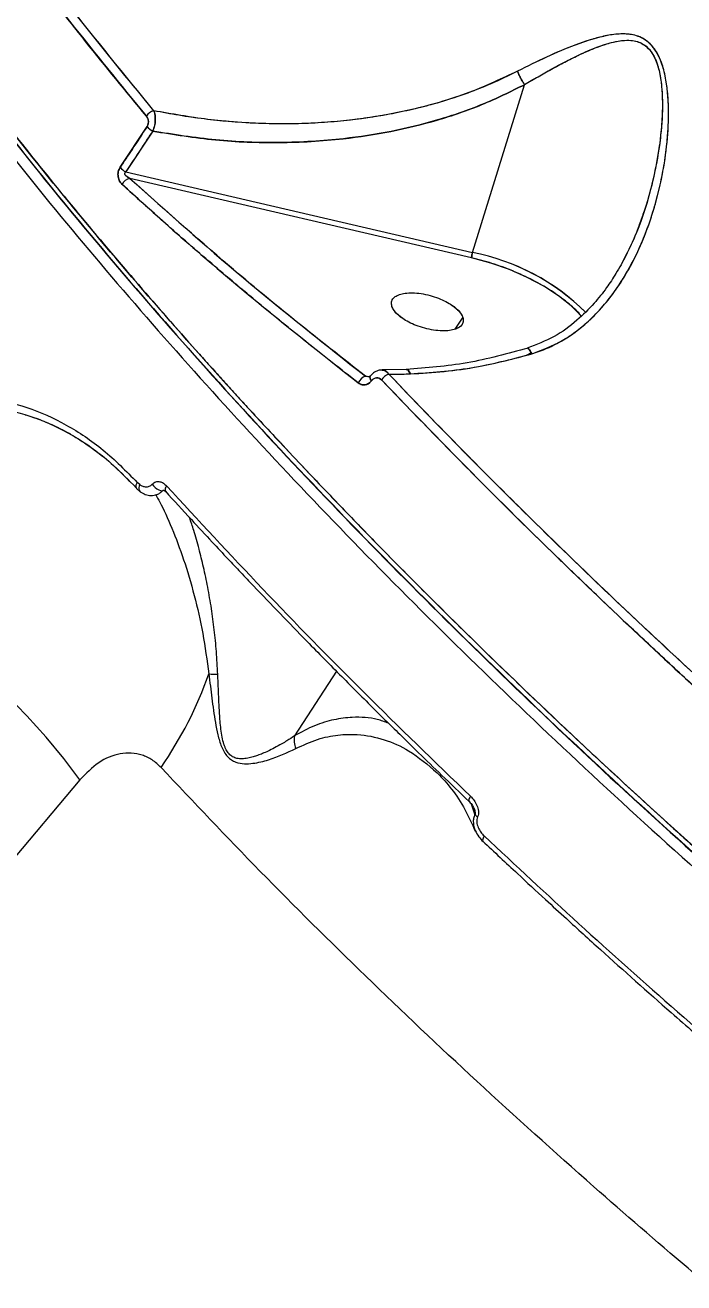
# Model space of a CAD drawing. Header units: millimetres. Extents: x -6332 to 8932, y -6739 to 7096.
# Drawn here: x -2256 to -2173.6, y -1905.1 to -1747.9 of the extents above; entities that cross this region are included whole.
import ezdxf

# ---------------------------------------------------------------- set-up
doc = ezdxf.new("R2010")
doc.units = ezdxf.units.MM
for name, color, linetype in [('DIKOM_ОБЪЕКТ', 7, 'Continuous'), ('DIKOM_РАЗМЕР_ЗОНА', 7, 'Continuous'), ('DIKOM_РАЗМЕР_ОБЪЕКТА', 7, 'Continuous')]:
    doc.layers.add(name, color=color, linetype=linetype)
doc.styles.add('style1', font='arial.ttf', dxfattribs={"width": 0.8})
doc.dimstyles.new('1-50', dxfattribs={"dimtxt": 300, "dimasz": 200, "dimexe": 100, "dimexo": 0, "dimgap": 100, "dimtad": 1, "dimtxsty": 'style1', "dimcen": 200, "dimclrd": 7, "dimclre": 7, "dimclrt": 7, "dimadec": 1, "dimazin": 2, "dimtfac": 1, "dimtmove": 0, "dimatfit": 2, "dimfxl": 0, "dimlwd": 25, "dimlwe": 18, "dimarcsym": 0})

# ---------------------------------------------------------------- blocks, each defined once
blk = doc.blocks.new('*D9')
at = {"layer": 'Defpoints', "color": 0, "transparency": 16777216}
for p in [(777.17, 5593.97), (-4228.73, -3389.78), (7301.72, -3389.78)]:
    blk.add_point(p, dxfattribs=at)
at = {"layer": 'DIKOM_РАЗМЕР_ОБЪЕКТА', "color": 7, "lineweight": 18, "transparency": 16777216}
for p, q in [((777.17, 5593.97), (7401.72, 5593.97)), ((-4228.73, -3389.78), (7401.72, -3389.78))]:
    blk.add_line(p, q, dxfattribs=at)
at = {"layer": 'DIKOM_РАЗМЕР_ОБЪЕКТА', "color": 7, "lineweight": 25, "transparency": 16777216}
blk.add_line((7301.72, 5393.97), (7301.72, -3189.78), dxfattribs=at)
at = {"layer": 'DIKOM_РАЗМЕР_ОБЪЕКТА', "color": 7, "transparency": 16777216}
for points in [[(7268.39, 5393.97), (7335.06, 5393.97), (7301.72, 5593.97)], [(7268.39, -3189.78), (7335.06, -3189.78), (7301.72, -3389.78)]]:
    blk.add_solid(points, dxfattribs=at)
at = {"layer": 'DIKOM_РАЗМЕР_ОБЪЕКТА', "color": 7, "transparency": 16777216, "insert": (7048.55, 1153.71), "char_height": 300, "attachment_point": 5, "rotation": 90, "style": 'style1'}
blk.add_mtext('9000', dxfattribs=at)
blk = doc.blocks.new('*D10')
at = {"layer": 'Defpoints', "color": 0, "transparency": 16777216}
for p in [(4034.78, 3636.59), (-4490.85, -1960.46), (4034.78, -5533.39)]:
    blk.add_point(p, dxfattribs=at)
at = {"layer": 'DIKOM_РАЗМЕР_ОБЪЕКТА', "color": 7, "lineweight": 18, "transparency": 16777216}
for p, q in [((4034.78, 3636.59), (4034.78, -5633.39)), ((-4490.85, -1960.46), (-4490.85, -5633.39))]:
    blk.add_line(p, q, dxfattribs=at)
at = {"layer": 'DIKOM_РАЗМЕР_ОБЪЕКТА', "color": 7, "lineweight": 25, "transparency": 16777216}
blk.add_line((-4290.85, -5533.39), (3834.78, -5533.39), dxfattribs=at)
at = {"layer": 'DIKOM_РАЗМЕР_ОБЪЕКТА', "color": 7, "transparency": 16777216}
for points in [[(-4290.85, -5500.05), (-4290.85, -5566.72), (-4490.85, -5533.39)], [(3834.78, -5500.05), (3834.78, -5566.72), (4034.78, -5533.39)]]:
    blk.add_solid(points, dxfattribs=at)
at = {"layer": 'DIKOM_РАЗМЕР_ОБЪЕКТА', "color": 7, "transparency": 16777216, "insert": (308.03, -5280.21), "char_height": 300, "attachment_point": 5, "style": 'style1'}
blk.add_mtext('8500', dxfattribs=at)
blk = doc.blocks.new('*D11')
at = {"layer": 'Defpoints', "color": 0, "transparency": 16777216}
for p in [(1114.35, 7096.35), (-4349.59, -4627.34), (8831.76, -4627.34)]:
    blk.add_point(p, dxfattribs=at)
at = {"layer": 'DIKOM_РАЗМЕР_ЗОНА', "color": 7, "lineweight": 18, "transparency": 16777216}
for p, q in [((1114.35, 7096.35), (8931.76, 7096.35)), ((-4349.59, -4627.34), (8931.76, -4627.34))]:
    blk.add_line(p, q, dxfattribs=at)
at = {"layer": 'DIKOM_РАЗМЕР_ЗОНА', "color": 7, "lineweight": 25, "transparency": 16777216}
blk.add_line((8831.76, 6896.35), (8831.76, -4427.34), dxfattribs=at)
at = {"layer": 'DIKOM_РАЗМЕР_ЗОНА', "color": 7, "transparency": 16777216}
for points in [[(8798.42, 6896.35), (8865.09, 6896.35), (8831.76, 7096.35)], [(8798.42, -4427.34), (8865.09, -4427.34), (8831.76, -4627.34)]]:
    blk.add_solid(points, dxfattribs=at)
at = {"layer": 'DIKOM_РАЗМЕР_ЗОНА', "color": 7, "transparency": 16777216, "insert": (8578.59, 1308.2), "char_height": 300, "attachment_point": 5, "rotation": 90, "style": 'style1'}
blk.add_mtext('11750', dxfattribs=at)
blk = doc.blocks.new('*D12')
at = {"layer": 'Defpoints', "color": 0, "transparency": 16777216}
for p in [(6134.38, 3354.85), (-6332, -2644.93), (6134.38, -6639)]:
    blk.add_point(p, dxfattribs=at)
at = {"layer": 'DIKOM_РАЗМЕР_ЗОНА', "color": 7, "lineweight": 18, "transparency": 16777216}
for p, q in [((6134.38, 3354.85), (6134.38, -6739)), ((-6332, -2644.93), (-6332, -6739))]:
    blk.add_line(p, q, dxfattribs=at)
at = {"layer": 'DIKOM_РАЗМЕР_ЗОНА', "color": 7, "lineweight": 25, "transparency": 16777216}
blk.add_line((-6132, -6639), (5934.38, -6639), dxfattribs=at)
at = {"layer": 'DIKOM_РАЗМЕР_ЗОНА', "color": 7, "transparency": 16777216}
for points in [[(-6132, -6605.67), (-6132, -6672.33), (-6332, -6639)], [(5934.38, -6605.67), (5934.38, -6672.33), (6134.38, -6639)]]:
    blk.add_solid(points, dxfattribs=at)
at = {"layer": 'DIKOM_РАЗМЕР_ЗОНА', "color": 7, "transparency": 16777216, "insert": (-98.81, -6385.83), "char_height": 300, "attachment_point": 5, "style": 'style1'}
blk.add_mtext('12500', dxfattribs=at)

msp = doc.modelspace()

# ---------------------------------------------------------------- linework, layer by layer
at = {"layer": 'DIKOM_ОБЪЕКТ', "color": 7, "linetype": 'Continuous', "lineweight": 15}
for p, q in [((-2200.021, -1776.307), (-2193.521, -1755.329)), ((-2244.096, -1765.657), (-2240.733, -1760.567)), ((-2240.006, -1761.133), (-2243.375, -1766.237)), ((-2243.375, -1766.237), (-2200.021, -1776.307)), ((-2200.144, -1776.97), (-2242.891, -1767.042)), ((-2178.357, -1770.529), (-2178.579, -1771.151)), ((-2178.357, -1770.53), (-2178.353, -1770.518)), ((-2181.092, -1779.357), (-2181.076, -1779.306)), ((-2201.244, -1784.396), (-2202.221, -1785.899)), ((-2193.241, -1789.146), (-2193.242, -1789.15)), ((-2192.679, -1788.869), (-2193.241, -1789.146)), ((-2192.678, -1788.871), (-2193.241, -1789.146)), ((-2215.957, -1791.291), (-2215.967, -1791.307)), ((-2215.636, -1791.569), (-2215.627, -1791.555)), ((-2213.409, -1791.782), (-2212.847, -1791.818)), ((-2212.98, -1791.863), (-2213.409, -1791.782)), ((-2212.821, -1791.768), (-2212.983, -1791.877)), ((-2211.344, -1791.037), (-2211.482, -1791.024)), ((-2208.315, -1790.939), (-2211.316, -1790.981)), ((-2210.505, -1791.504), (-2207.794, -1791.477)), ((-2209.957, -1792.069), (-2209.955, -1792.069)), ((-2207.426, -1794.681), (-2207.423, -1794.676)), ((-2208.078, -1795.683), (-2208.064, -1795.662)), ((-2242.046, -1805.798), (-2241.574, -1806.217)), ((-2241.645, -1805.32), (-2241.957, -1805.041)), ((-2217.052, -1828.65), (-2222.295, -1836.724)), ((-2204.46, -1841.359), (-2204.353, -1841.442)), ((-2199.725, -1846.542), (-2200.171, -1845.277))]:
    msp.add_line(p, q, dxfattribs=at)
at = {"layer": 'DIKOM_ОБЪЕКТ', "color": 7, "linetype": 'Continuous', "lineweight": 15, "flags": 128}
for points in [[(-2186.366, -1784.292), (-2186.38, -1784.276), (-2187.674, -1782.973), (-2189.266, -1781.71), (-2191.117, -1780.515), (-2193.181, -1779.419), (-2195.411, -1778.448), (-2197.751, -1777.625), (-2200.144, -1776.97)], [(-2212.794, -1791.738), (-2212.832, -1791.785), (-2212.859, -1791.89), (-2212.837, -1792.024), (-2212.768, -1792.175), (-2212.654, -1792.337)], [(-2212.654, -1792.337), (-2212.768, -1792.175), (-2212.837, -1792.024), (-2212.859, -1791.89), (-2212.832, -1791.785), (-2212.794, -1791.738)], [(-2207.794, -1791.477), (-2207.932, -1791.214), (-2208.084, -1791.034), (-2208.242, -1790.947), (-2208.315, -1790.939)], [(-2208.314, -1790.939), (-2208.242, -1790.947), (-2208.084, -1791.034), (-2207.932, -1791.214), (-2207.794, -1791.477)], [(-2241.645, -1805.32), (-2241.713, -1805.504), (-2241.751, -1805.684), (-2241.755, -1805.851), (-2241.727, -1806), (-2241.668, -1806.122), (-2241.579, -1806.213), (-2241.574, -1806.217)], [(-2240.071, -1805.266), (-2239.913, -1805.479), (-2239.716, -1805.68), (-2239.495, -1805.855), (-2239.268, -1805.988), (-2239.053, -1806.069), (-2238.868, -1806.092), (-2238.738, -1806.06)], [(-2238.738, -1806.06), (-2238.728, -1806.055), (-2238.694, -1806.029)], [(-2238.298, -1805.473), (-2238.386, -1805.628), (-2238.445, -1805.778), (-2238.474, -1805.922), (-2238.47, -1806.049), (-2238.435, -1806.158), (-2238.37, -1806.242), (-2238.348, -1806.26)], [(-2249.125, -1842.236), (-2251.128, -1839.572), (-2253.348, -1836.89), (-2255.764, -1834.216), (-2258.354, -1831.572), (-2261.095, -1828.984), (-2263.96, -1826.475), (-2266.926, -1824.068), (-2269.963, -1821.784), (-2273.045, -1819.646), (-2276.144, -1817.671), (-2279.23, -1815.878), (-2282.277, -1814.284), (-2285.256, -1812.903), (-2288.14, -1811.748), (-2290.903, -1810.828)], [(-2249.125, -1842.236), (-2258.105, -1852.898), (-2267.329, -1863.31), (-2276.792, -1873.467), (-2286.488, -1883.365), (-2296.412, -1892.997), (-2306.558, -1902.357), (-2316.922, -1911.442), (-2327.496, -1920.244), (-2338.276, -1928.761), (-2349.256, -1936.988), (-2360.429, -1944.92), (-2371.79, -1952.551), (-2383.331, -1959.879), (-2395.048, -1966.899)], [(-2200.285, -1844.279), (-2200.374, -1844.432), (-2200.438, -1844.578), (-2200.474, -1844.711), (-2200.482, -1844.827), (-2200.46, -1844.921), (-2200.418, -1844.983)], [(-2198.564, -1849.254), (-2198.649, -1849.399), (-2198.712, -1849.537), (-2198.751, -1849.665), (-2198.764, -1849.777), (-2198.751, -1849.871), (-2198.713, -1849.941), (-2198.654, -1849.986)]]:
    msp.add_lwpolyline(points, dxfattribs=at)
at = {"layer": 'DIKOM_ОБЪЕКТ', "color": 7, "linetype": 'Continuous', "lineweight": 15}
for centre, radius, start, end in [((-2239.513, -1760.067), 1.527, 103.84456, 148.32138), ((-2239.056, -1759.163), 2.187, 219.9169, 244.25386), ((-2242.373, -1764.254), 2.222, 219.16352, 243.18932), ((-2242.626, -1768.379), 1.363, 101.20024, 154.37447), ((-2197.588, -1777.104), 2.56, 161.85789, 176.9924), ((-2205.284, -1803.384), 27.584, 45.24455, 78.999), ((-2205.298, -1803.419), 27.621, 45.35483, 78.98532), ((-2212.96, -1793.184), 1.472, 107.75718, 157.00444), ((-2209.898, -1793.165), 1.768, 110.0971, 148.26311), ((-2241.472, -1805.481), 0.655, 137.79705, 208.85192), ((-2279.644, -1812.525), 49.463, 325.30016, 340.5495), ((-2232.225, -1822.226), 6.814, 263.42752, 272.8696), ((-2198.812, -1845.944), 1.091, 213.26989, 237.75304)]:
    msp.add_arc(centre, radius, start, end, dxfattribs=at)
for points, knots in [([(-2318.615, -1622.416), (-2318.738, -1623.534), (-2319.19, -1627.63), (-2319.022, -1635.217), (-2317.987, -1645.214), (-2315.907, -1655.641), (-2312.881, -1666.425), (-2308.931, -1677.529), (-2304.046, -1689.013), (-2298.243, -1700.842), (-2291.536, -1712.99), (-2283.939, -1725.43), (-2275.47, -1738.133), (-2266.152, -1751.066), (-2256.011, -1764.189), (-2245.085, -1777.457), (-2233.394, -1790.842), (-2220.972, -1804.312), (-2207.847, -1817.832), (-2194.137, -1831.287), (-2179.903, -1844.629), (-2165.197, -1857.823), (-2149.973, -1870.917), (-2136.423, -1882.104), (-2124.778, -1891.41), (-2115.218, -1898.875), (-2107.951, -1904.419), (-2103.109, -1908.058), (-2100.762, -1909.814), (-2098.405, -1911.566), (-2095.752, -1913.528), (-2092.533, -1915.892), (-2088.557, -1918.788), (-2083.818, -1922.204), (-2078.298, -1926.142), (-2074.334, -1928.919), (-2072.228, -1930.395)], [0, 0, 0, 0, 0.0154027, 0.0564322, 0.0974598, 0.1384846, 0.1784618, 0.2185036, 0.2584598, 0.2984103, 0.3383586, 0.3783061, 0.418253, 0.4582755, 0.4982544, 0.5381972, 0.5781393, 0.6180813, 0.6580219, 0.6979787, 0.7372123, 0.7763592, 0.8154993, 0.854641, 0.8776044, 0.900569, 0.9234157, 0.9291316, 0.9346183, 0.9398744, 0.9456054, 0.9531039, 0.9622233, 0.9730928, 0.9857, 1, 1, 1, 1]), ([(-2249.129, -1623.665), (-2248.399, -1625.724), (-2246.936, -1629.852), (-2244.328, -1636.247), (-2241.423, -1642.772), (-2238.205, -1649.415), (-2234.678, -1656.185), (-2230.81, -1663.134), (-2226.957, -1669.647), (-2223.201, -1675.692), (-2219.613, -1681.243), (-2215.775, -1686.959), (-2211.758, -1692.725), (-2208.222, -1697.632), (-2205.265, -1701.633), (-2202.876, -1704.81), (-2200.396, -1708.054), (-2197.822, -1711.363), (-2195.152, -1714.739), (-2192.384, -1718.181), (-2188.997, -1722.322), (-2184.887, -1727.246), (-2179.933, -1733.033), (-2174.587, -1739.117), (-2169.002, -1745.31), (-2163.798, -1750.938), (-2159.038, -1755.979), (-2154.802, -1760.388), (-2150.048, -1765.255), (-2146.471, -1768.845), (-2143.995, -1771.306), (-2143.168, -1772.125), (-2142.326, -1772.955), (-2141.47, -1773.798), (-2140.598, -1774.653), (-2139.567, -1775.661), (-2138.214, -1776.978), (-2136.372, -1778.763), (-2134.016, -1781.029), (-2131.134, -1783.774), (-2127.852, -1786.87), (-2124.525, -1789.972), (-2120.683, -1793.516), (-2116.587, -1797.248), (-2111.794, -1801.551), (-2105.528, -1807.097), (-2097.675, -1813.898), (-2088.632, -1821.536), (-2082.7, -1826.394), (-2079.847, -1828.731)], [0, 0, 0, 0, 0.0356098, 0.0713869, 0.1073329, 0.1429084, 0.1783695, 0.214347, 0.2508401, 0.2779117, 0.3055304, 0.3336943, 0.3624069, 0.3899729, 0.4049443, 0.4201745, 0.4356653, 0.4514152, 0.4674263, 0.4836972, 0.5002267, 0.5259916, 0.5530549, 0.5814147, 0.6110741, 0.6394, 0.6596949, 0.681118, 0.7006081, 0.7272279, 0.7309592, 0.7347456, 0.7385893, 0.7424898, 0.7464457, 0.7504587, 0.7564858, 0.7647488, 0.7752475, 0.78798, 0.8029518, 0.8183422, 0.8312145, 0.852419, 0.8705203, 0.8915195, 0.9303474, 0.9665072, 1, 1, 1, 1]), ([(-2245.663, -1632.855), (-2245.539, -1633.188), (-2244.076, -1637.122), (-2240.371, -1645.071), (-2234.494, -1656.7), (-2227.585, -1668.744), (-2219.813, -1681.079), (-2211.189, -1693.651), (-2201.763, -1706.409), (-2191.535, -1719.349), (-2180.508, -1732.468), (-2168.503, -1745.955), (-2155.548, -1759.73), (-2141.683, -1773.703), (-2127.186, -1787.602), (-2112.046, -1801.416), (-2096.31, -1815.164), (-2085.345, -1824.2), (-2079.847, -1828.731)], [0, 0, 0, 0, 0.0060126, 0.0711072, 0.1362168, 0.2015428, 0.2668647, 0.3317771, 0.3964769, 0.4611569, 0.5260093, 0.5912281, 0.6597813, 0.7278953, 0.7957606, 0.863588, 0.9315952, 1, 1, 1, 1]), ([(-2071.926, -1929.853), (-2077.518, -1925.908), (-2088.679, -1918.032), (-2104.993, -1905.947), (-2120.911, -1893.728), (-2136.396, -1881.369), (-2151.453, -1868.876), (-2165.801, -1856.488), (-2179.461, -1844.218), (-2192.407, -1832.117), (-2204.838, -1820.008), (-2216.699, -1807.95), (-2228.205, -1795.714), (-2239.327, -1783.304), (-2250.014, -1770.724), (-2260.045, -1758.219), (-2269.377, -1745.836), (-2277.952, -1733.645), (-2285.587, -1721.936), (-2292.323, -1710.711), (-2298.22, -1699.95), (-2303.397, -1689.437), (-2307.915, -1679.144), (-2310.301, -1672.529), (-2311.497, -1669.212)], [0, 0, 0, 0, 0.0470007, 0.0938227, 0.1404081, 0.1868693, 0.2333169, 0.2798604, 0.3239335, 0.3682528, 0.412417, 0.4563621, 0.5001819, 0.5466222, 0.593137, 0.6398369, 0.6868182, 0.7336786, 0.7802875, 0.8241055, 0.8678938, 0.9117425, 0.9557461, 1, 1, 1, 1]), ([(-2311.497, -1669.212), (-2310.284, -1672.573), (-2307.838, -1679.35), (-2303.136, -1690.016), (-2298.25, -1699.855), (-2293.397, -1708.743), (-2289.976, -1714.607), (-2287.542, -1718.622), (-2286.253, -1720.713), (-2284.936, -1722.817), (-2283.591, -1724.935), (-2282.218, -1727.067), (-2279.589, -1731.085), (-2275.489, -1737.156), (-2269.593, -1745.466), (-2263.051, -1754.255), (-2256.127, -1763.131), (-2248.863, -1772.051), (-2241.622, -1780.598), (-2236.368, -1786.576), (-2233.443, -1789.843), (-2232.708, -1790.662), (-2231.968, -1791.482), (-2231.224, -1792.306), (-2230.474, -1793.131), (-2229.72, -1793.96), (-2228.961, -1794.791), (-2227.817, -1796.04), (-2226.08, -1797.924), (-2223.531, -1800.665), (-2220.319, -1804.078), (-2216.415, -1808.168), (-2211.784, -1812.938), (-2206.401, -1818.383), (-2200.227, -1824.499), (-2193.929, -1830.6), (-2187.627, -1836.578), (-2181.45, -1842.33), (-2176.445, -1846.9), (-2172.802, -1850.182), (-2170.689, -1852.075), (-2168.529, -1853.997), (-2166.323, -1855.948), (-2164.07, -1857.929), (-2161.769, -1859.939), (-2159.42, -1861.978), (-2153.579, -1867.013), (-2144.282, -1874.865), (-2131.49, -1885.31), (-2118.941, -1895.235), (-2106.688, -1904.64), (-2094.774, -1913.519), (-2083.252, -1921.892), (-2075.639, -1927.243), (-2071.926, -1929.853)], [0, 0, 0, 0, 0.0448231, 0.0904079, 0.1367555, 0.167763, 0.1991031, 0.2073668, 0.215653, 0.2239607, 0.2322925, 0.2406472, 0.2490238, 0.2793925, 0.3112485, 0.3445912, 0.3794219, 0.4113032, 0.4443367, 0.4743597, 0.4773565, 0.4803622, 0.4833755, 0.486399, 0.4894301, 0.49247, 0.4955176, 0.4985755, 0.5062011, 0.5162331, 0.5286694, 0.5436395, 0.5610518, 0.5809089, 0.6032088, 0.6279515, 0.6476488, 0.6686623, 0.6909881, 0.6978162, 0.7047598, 0.7118174, 0.7189881, 0.7262735, 0.7336725, 0.7411869, 0.7488142, 0.7894235, 0.8284576, 0.8659168, 0.9018008, 0.9361085, 0.9688423, 1, 1, 1, 1]), ([(-2279.067, -1706.636), (-2277.072, -1709.815), (-2273.085, -1716.163), (-2266.478, -1725.864), (-2258.996, -1736.258), (-2250.539, -1747.379), (-2244.058, -1755.3), (-2240.813, -1759.265)], [0, 0, 0, 0, 0.1870228, 0.3735577, 0.5598987, 0.779653, 1, 1, 1, 1]), ([(-2240.813, -1759.265), (-2243.376, -1756.143), (-2248.403, -1750.021), (-2255.321, -1741.11), (-2261.87, -1732.316), (-2268.026, -1723.617), (-2273.843, -1714.979), (-2277.342, -1709.392), (-2279.067, -1706.636)], [0, 0, 0, 0, 0.1733429, 0.3400066, 0.4999954, 0.6710995, 0.8377617, 1, 1, 1, 1]), ([(-2239.878, -1758.584), (-2242.637, -1755.222), (-2248.146, -1748.506), (-2255.825, -1738.553), (-2263.477, -1728.131), (-2271.015, -1717.248), (-2275.727, -1709.774), (-2278.085, -1706.032)], [0, 0, 0, 0, 0.1870206, 0.3735556, 0.5598951, 0.7796512, 1, 1, 1, 1]), ([(-2239.878, -1758.584), (-2243.537, -1754.105), (-2250.855, -1745.146), (-2260.78, -1731.915), (-2269.997, -1718.827), (-2275.384, -1710.305), (-2278.085, -1706.032)], [0, 0, 0, 0, 0.2493226, 0.4986056, 0.7485868, 1, 1, 1, 1]), ([(-2192.618, -1788.982), (-2191.334, -1788.496), (-2188.774, -1787.525), (-2185.53, -1785.046), (-2182.793, -1782.073), (-2180.551, -1778.675), (-2178.757, -1775.011), (-2177.366, -1771.154), (-2176.343, -1767.16), (-2175.682, -1763.055), (-2175.423, -1758.883), (-2175.637, -1755.387), (-2176.274, -1752.709), (-2177.121, -1750.872), (-2178.462, -1749.543), (-2180.131, -1748.975), (-2181.883, -1748.955), (-2184.235, -1749.347), (-2187.188, -1750.318), (-2190.766, -1751.83), (-2193.181, -1753.036), (-2194.389, -1753.639)], [0, 0, 0, 0, 0.0618962, 0.1234034, 0.1852484, 0.2470082, 0.3091165, 0.370793, 0.4326044, 0.4951115, 0.5578552, 0.6209431, 0.6531006, 0.6854614, 0.7177549, 0.7499413, 0.7818864, 0.813408, 0.8761052, 0.9380004, 1, 1, 1, 1]), ([(-2192.618, -1788.982), (-2191.964, -1788.761), (-2190.642, -1788.314), (-2188.813, -1787.361), (-2187.092, -1786.225), (-2185.377, -1784.804), (-2183.661, -1783.035), (-2181.988, -1780.878), (-2180.272, -1778.132), (-2178.664, -1774.789), (-2177.437, -1771.324), (-2176.608, -1768.203), (-2176.062, -1765.486), (-2175.714, -1762.943), (-2175.535, -1760.653), (-2175.487, -1758.537), (-2175.577, -1756.493), (-2175.802, -1754.779), (-2176.09, -1753.501), (-2176.391, -1752.533), (-2176.774, -1751.641), (-2177.426, -1750.554), (-2178.297, -1749.728), (-2179.332, -1749.249), (-2180.213, -1749.027), (-2181.228, -1748.955), (-2182.389, -1749.037), (-2183.767, -1749.284), (-2185.379, -1749.725), (-2187.739, -1750.549), (-2190.752, -1751.823), (-2193.174, -1753.032), (-2194.389, -1753.638)], [0, 0, 0, 0, 0.0311032, 0.0629424, 0.0936005, 0.1252885, 0.164927, 0.2064779, 0.2502146, 0.3127752, 0.3749428, 0.41647, 0.4585107, 0.4997912, 0.5319717, 0.5619754, 0.5953273, 0.6246572, 0.6409872, 0.6560448, 0.6723808, 0.6876104, 0.7188971, 0.7341705, 0.7504196, 0.7692653, 0.7901207, 0.8132479, 0.8430415, 0.8757807, 0.9377028, 1, 1, 1, 1]), ([(-2193.522, -1755.321), (-2192.384, -1754.653), (-2190.114, -1753.321), (-2186.762, -1751.586), (-2184.003, -1750.408), (-2181.812, -1749.83), (-2180.203, -1749.7), (-2178.921, -1750.05), (-2178.065, -1750.717), (-2177.352, -1751.619), (-2176.757, -1753.087), (-2176.28, -1755.677), (-2176.226, -1759.085), (-2176.672, -1763.629), (-2177.703, -1768.55), (-2179.162, -1773.299), (-2180.556, -1776.07), (-2181.139, -1777.23)], [0, 0, 0, 0, 0.0867458, 0.1729464, 0.2592754, 0.3019155, 0.3441804, 0.3854878, 0.4059067, 0.4266108, 0.4685549, 0.5114363, 0.597737, 0.6849556, 0.8013938, 0.9168984, 1, 1, 1, 1]), ([(-2193.522, -1755.321), (-2192.956, -1754.986), (-2191.828, -1754.317), (-2190.149, -1753.372), (-2188.483, -1752.48), (-2186.964, -1751.722), (-2185.631, -1751.115), (-2184.527, -1750.663), (-2183.456, -1750.281), (-2182.384, -1749.975), (-2181.279, -1749.779), (-2180.015, -1749.746), (-2178.873, -1750.064), (-2177.989, -1750.792), (-2177.459, -1751.509), (-2177.047, -1752.367), (-2176.754, -1753.281), (-2176.54, -1754.268), (-2176.324, -1755.797), (-2176.238, -1757.93), (-2176.369, -1760.619), (-2176.735, -1763.753), (-2177.431, -1767.285), (-2178.27, -1770.477), (-2178.971, -1772.284), (-2179.19, -1772.847)], [0, 0, 0, 0, 0.0479455, 0.0956589, 0.1432669, 0.1909124, 0.226755, 0.2587425, 0.2868975, 0.3199043, 0.3520785, 0.3830881, 0.4312291, 0.4550109, 0.4794052, 0.5023276, 0.5276939, 0.5505518, 0.5759481, 0.639055, 0.7023296, 0.7668008, 0.8622206, 0.9570166, 1, 1, 1, 1]), ([(-2264.612, -1752.98), (-2261.191, -1757.43), (-2254.368, -1766.308), (-2243.11, -1779.801), (-2231.183, -1793.342), (-2218.527, -1806.932), (-2205.171, -1820.563), (-2191.102, -1834.238), (-2176.355, -1847.923), (-2160.989, -1861.554), (-2145.101, -1875.051), (-2128.741, -1888.368), (-2111.957, -1901.491), (-2094.703, -1914.39), (-2082.047, -1923.603), (-2075.055, -1928.421), (-2074.063, -1929.106)], [0, 0, 0, 0, 0.0766048, 0.1528223, 0.2287115, 0.3043075, 0.3799573, 0.4557784, 0.532017, 0.6083009, 0.6843758, 0.7600964, 0.8357831, 0.9114185, 0.9874196, 1, 1, 1, 1]), ([(-2265.851, -1753.592), (-2262.478, -1757.982), (-2255.727, -1766.768), (-2244.566, -1780.165), (-2232.67, -1793.691), (-2219.992, -1807.325), (-2206.582, -1821.025), (-2192.469, -1834.759), (-2177.689, -1848.486), (-2162.279, -1862.169), (-2146.279, -1875.769), (-2131.597, -1887.73), (-2118.417, -1898.097), (-2106.863, -1906.939), (-2095, -1915.767), (-2082.84, -1924.567), (-2070.39, -1933.323), (-2057.666, -1942.02), (-2042.919, -1951.811), (-2026.055, -1962.611), (-2007.009, -1974.298), (-1987.564, -1985.704), (-1967.775, -1996.782), (-1952.171, -2005.093), (-1940.875, -2010.903), (-1933.95, -2014.399), (-1927.008, -2017.839), (-1920.051, -2021.218), (-1913.082, -2024.539), (-1906.102, -2027.794), (-1895.006, -2032.864), (-1879.804, -2039.523), (-1861.198, -2047.156), (-1843.26, -2054.012), (-1826.027, -2060.129), (-1808.979, -2065.686), (-1792.171, -2070.655), (-1775.658, -2075.005), (-1759.498, -2078.706), (-1743.749, -2081.729), (-1728.471, -2084.047), (-1713.723, -2085.637), (-1699.566, -2086.469), (-1686.061, -2086.526), (-1673.263, -2085.79), (-1661.256, -2084.223), (-1650.009, -2081.886), (-1643.314, -2079.628), (-1639.953, -2078.495)], [0, 0, 0, 0, 0.0248236, 0.0496899, 0.074599, 0.0995503, 0.1245434, 0.1495796, 0.1746578, 0.1997787, 0.2249422, 0.2501481, 0.2668663, 0.2837593, 0.300827, 0.3180696, 0.3354858, 0.3530772, 0.3708432, 0.3960069, 0.4215131, 0.447361, 0.4735513, 0.5000833, 0.5092167, 0.5183856, 0.5275896, 0.5368288, 0.5461039, 0.5554139, 0.5647593, 0.5906384, 0.6167853, 0.640787, 0.66501, 0.6894536, 0.7141179, 0.7390032, 0.7641092, 0.7894361, 0.8149838, 0.8407522, 0.8667415, 0.8929515, 0.9193824, 0.9460341, 0.9729066, 1, 1, 1, 1]), ([(-2194.389, -1753.638), (-2195.521, -1754.194), (-2197.793, -1755.311), (-2201.401, -1756.687), (-2204.773, -1757.738), (-2207.915, -1758.526), (-2210.719, -1759.099), (-2213.612, -1759.56), (-2216.595, -1759.911), (-2219.763, -1760.146), (-2223.009, -1760.245), (-2226.591, -1760.203), (-2230.108, -1759.998), (-2233.604, -1759.63), (-2236.749, -1759.185), (-2238.838, -1758.784), (-2239.878, -1758.584)], [0, 0, 0, 0, 0.0827974, 0.1662688, 0.2510262, 0.3113894, 0.3751261, 0.435014, 0.4993093, 0.5675088, 0.6382013, 0.7069054, 0.796493, 0.8633403, 0.9319619, 1, 1, 1, 1]), ([(-2194.389, -1753.639), (-2196.317, -1754.55), (-2200.166, -1756.368), (-2206.395, -1758.247), (-2212.815, -1759.532), (-2219.487, -1760.211), (-2226.285, -1760.278), (-2233.153, -1759.788), (-2237.636, -1758.986), (-2239.878, -1758.584)], [0, 0, 0, 0, 0.1397207, 0.2789994, 0.4195381, 0.5603479, 0.7076717, 0.8537824, 1, 1, 1, 1]), ([(-2194.389, -1753.639), (-2194.337, -1753.775), (-2194.231, -1754.05), (-2194.016, -1754.496), (-2193.775, -1754.935), (-2193.605, -1755.194), (-2193.522, -1755.321)], [0, 0, 0, 0, 0.245823, 0.499772, 0.7537704, 1, 1, 1, 1]), ([(-2193.522, -1755.321), (-2193.605, -1755.194), (-2193.774, -1754.935), (-2194.015, -1754.496), (-2194.231, -1754.05), (-2194.337, -1753.775), (-2194.389, -1753.639)], [0, 0, 0, 0, 0.2461584, 0.5001532, 0.7541371, 1, 1, 1, 1]), ([(-2240.006, -1761.133), (-2237.4, -1761.55), (-2232.186, -1762.385), (-2224.19, -1762.685), (-2216.843, -1762.269), (-2210.227, -1761.253), (-2204.42, -1759.83), (-2198.783, -1757.925), (-2195.279, -1756.196), (-2193.521, -1755.329)], [0, 0, 0, 0, 0.1656448, 0.3315198, 0.4990009, 0.6247135, 0.7500102, 0.8746186, 1, 1, 1, 1]), ([(-2193.521, -1755.329), (-2195.276, -1756.195), (-2198.773, -1757.92), (-2204.399, -1759.824), (-2210.194, -1761.246), (-2216.779, -1762.26), (-2224.118, -1762.685), (-2232.131, -1762.393), (-2237.383, -1761.553), (-2240.006, -1761.133)], [0, 0, 0, 0, 0.1251618, 0.2495315, 0.3745791, 0.5000512, 0.6660965, 0.8332495, 1, 1, 1, 1]), ([(-2193.521, -1755.329), (-2193.521, -1755.328), (-2193.521, -1755.326), (-2193.521, -1755.323), (-2193.522, -1755.322), (-2193.522, -1755.321)], [0, 0, 0, 0, 0.5075275, 0.7496681, 1, 1, 1, 1]), ([(-2193.521, -1755.329), (-2193.521, -1755.328), (-2193.521, -1755.326), (-2193.521, -1755.323), (-2193.522, -1755.322), (-2193.522, -1755.321)], [0, 0, 0, 0, 0.5009299, 0.8323617, 1, 1, 1, 1]), ([(-2240.813, -1759.265), (-2240.747, -1759.36), (-2240.617, -1759.551), (-2240.546, -1759.926), (-2240.588, -1760.292), (-2240.685, -1760.475), (-2240.733, -1760.567)], [0, 0, 0, 0, 0.2808529, 0.5603286, 0.7797543, 1, 1, 1, 1]), ([(-2240.733, -1760.567), (-2240.704, -1760.516), (-2240.646, -1760.415), (-2240.589, -1760.239), (-2240.561, -1760.055), (-2240.565, -1759.808), (-2240.637, -1759.516), (-2240.754, -1759.349), (-2240.813, -1759.265)], [0, 0, 0, 0, 0.127358, 0.2511835, 0.3752304, 0.5009468, 0.7504092, 1, 1, 1, 1]), ([(-2239.878, -1758.584), (-2239.821, -1758.753), (-2239.708, -1759.091), (-2239.681, -1759.775), (-2239.77, -1760.502), (-2239.927, -1760.923), (-2240.006, -1761.133)], [0, 0, 0, 0, 0.2500394, 0.4998873, 0.7498431, 1, 1, 1, 1]), ([(-2240.006, -1761.133), (-2239.917, -1760.887), (-2239.739, -1760.396), (-2239.676, -1759.62), (-2239.732, -1759.002), (-2239.83, -1758.721), (-2239.878, -1758.584)], [0, 0, 0, 0, 0.2887523, 0.5763179, 0.7933819, 1, 1, 1, 1]), ([(-2240.733, -1760.567), (-2241.354, -1761.52), (-2242.462, -1763.224), (-2243.597, -1764.914), (-2244.096, -1765.657)], [0, 0, 0, 0, 0.5600036, 1, 1, 1, 1]), ([(-2243.375, -1766.237), (-2242.739, -1765.288), (-2241.604, -1763.593), (-2240.494, -1761.885), (-2240.006, -1761.133)], [0, 0, 0, 0, 0.5599506, 1, 1, 1, 1]), ([(-2244.096, -1765.657), (-2244.189, -1765.838), (-2244.376, -1766.199), (-2244.377, -1766.86), (-2244.191, -1767.417), (-2243.967, -1767.666), (-2243.855, -1767.79)], [0, 0, 0, 0, 0.2497501, 0.4990584, 0.7503768, 1, 1, 1, 1]), ([(-2243.855, -1767.79), (-2243.966, -1767.666), (-2244.19, -1767.418), (-2244.347, -1766.947), (-2244.376, -1766.534), (-2244.339, -1766.217), (-2244.247, -1765.914), (-2244.146, -1765.743), (-2244.096, -1765.657)], [0, 0, 0, 0, 0.2484066, 0.4981048, 0.6250787, 0.7484481, 0.8738392, 1, 1, 1, 1]), ([(-2242.891, -1767.042), (-2243.051, -1766.959), (-2243.255, -1766.852), (-2243.438, -1766.646), (-2243.5, -1766.531), (-2243.513, -1766.425), (-2243.485, -1766.343), (-2243.439, -1766.282), (-2243.397, -1766.253), (-2243.375, -1766.237)], [0, 0, 0, 0, 0.4707658, 0.6004529, 0.7103107, 0.804325, 0.8647895, 0.9288102, 1, 1, 1, 1]), ([(-2242.891, -1767.042), (-2243.061, -1766.953), (-2243.279, -1766.839), (-2243.462, -1766.613), (-2243.508, -1766.498), (-2243.507, -1766.408), (-2243.484, -1766.341), (-2243.439, -1766.281), (-2243.397, -1766.253), (-2243.375, -1766.237)], [0, 0, 0, 0, 0.4983662, 0.6395798, 0.7488586, 0.8083902, 0.8666445, 0.9290273, 1, 1, 1, 1]), ([(-2242.891, -1767.042), (-2238.24, -1771.203), (-2228.929, -1779.533), (-2218.586, -1787.696), (-2213.409, -1791.782)], [0, 0, 0, 0, 0.4994898, 1, 1, 1, 1]), ([(-2213.409, -1791.782), (-2216.32, -1789.5), (-2222.139, -1784.936), (-2232.091, -1776.702), (-2238.794, -1770.707), (-2242.891, -1767.042)], [0, 0, 0, 0, 0.2801032, 0.5599835, 1, 1, 1, 1]), ([(-2243.855, -1767.79), (-2241.259, -1770.132), (-2236.07, -1774.814), (-2226.33, -1783.111), (-2218.873, -1789.006), (-2214.315, -1792.609)], [0, 0, 0, 0, 0.2801082, 0.5599808, 1, 1, 1, 1]), ([(-2214.315, -1792.609), (-2216.482, -1790.914), (-2220.712, -1787.605), (-2226.814, -1782.633), (-2232.705, -1777.679), (-2238.407, -1772.729), (-2242.062, -1769.415), (-2243.855, -1767.79)], [0, 0, 0, 0, 0.2074441, 0.404974, 0.6038417, 0.8057308, 1, 1, 1, 1]), ([(-2178.579, -1771.151), (-2178.893, -1772.079), (-2179.537, -1773.983), (-2180.739, -1776.571), (-2181.991, -1778.827), (-2183.318, -1780.824), (-2184.902, -1782.827), (-2187.037, -1784.943), (-2189.774, -1786.986), (-2192.038, -1787.823), (-2193.193, -1788.25)], [0, 0, 0, 0, 0.1242546, 0.2549455, 0.3641135, 0.4550421, 0.5620702, 0.6923076, 0.8430906, 1, 1, 1, 1]), ([(-2200.144, -1776.97), (-2200.143, -1776.932), (-2200.141, -1776.858), (-2200.113, -1776.68), (-2200.071, -1776.485), (-2200.037, -1776.366), (-2200.021, -1776.307)], [0, 0, 0, 0, 0.2497283, 0.5001981, 0.7505968, 1, 1, 1, 1]), ([(-2186.43, -1784.248), (-2186.481, -1784.179), (-2186.912, -1783.607), (-2188.14, -1782.532), (-2190.1, -1781.082), (-2192.427, -1779.748), (-2194.948, -1778.594), (-2197.547, -1777.642), (-2199.292, -1777.191), (-2200.144, -1776.97)], [0, 0, 0, 0, 0.0226187, 0.1875242, 0.355197, 0.5228322, 0.6877522, 0.8474801, 1, 1, 1, 1]), ([(-2210.107, -1783.061), (-2210.146, -1782.826), (-2210.226, -1782.347), (-2209.809, -1781.856), (-2209.187, -1781.545), (-2208.457, -1781.375), (-2207.529, -1781.326), (-2206.464, -1781.421), (-2205.351, -1781.655), (-2204.289, -1782.003), (-2203.356, -1782.424), (-2202.443, -1782.966), (-2201.626, -1783.644), (-2201.369, -1784.149), (-2201.244, -1784.396)], [0, 0, 0, 0, 0.0986932, 0.2017051, 0.2683387, 0.341471, 0.419366, 0.4999935, 0.5806265, 0.6585179, 0.7316522, 0.7982903, 0.9012803, 1, 1, 1, 1]), ([(-2210.107, -1783.061), (-2210.146, -1782.85), (-2210.234, -1782.371), (-2209.834, -1781.869), (-2209.187, -1781.544), (-2208.456, -1781.375), (-2207.529, -1781.326), (-2206.464, -1781.421), (-2205.351, -1781.655), (-2204.289, -1782.002), (-2203.357, -1782.423), (-2202.406, -1782.988), (-2201.6, -1783.671), (-2201.353, -1784.175), (-2201.244, -1784.396)], [0, 0, 0, 0, 0.0886886, 0.2016809, 0.2684612, 0.3414613, 0.4193611, 0.4999937, 0.5806318, 0.6585282, 0.7315435, 0.7983101, 0.9112775, 1, 1, 1, 1]), ([(-2225.651, -1781.965), (-2225.651, -1781.984), (-2225.652, -1782.013), (-2225.67, -1782.03), (-2225.675, -1782.036)], [0, 0, 0, 0, 0.6742342, 1, 1, 1, 1]), ([(-2201.244, -1784.396), (-2201.205, -1784.631), (-2201.125, -1785.11), (-2201.542, -1785.601), (-2202.163, -1785.912), (-2202.894, -1786.081), (-2203.821, -1786.129), (-2204.886, -1786.036), (-2205.999, -1785.802), (-2207.062, -1785.455), (-2207.995, -1785.033), (-2208.908, -1784.492), (-2209.725, -1783.814), (-2209.982, -1783.308), (-2210.107, -1783.061)], [0, 0, 0, 0, 0.0986965, 0.20171, 0.2683385, 0.3414611, 0.4193642, 0.4999883, 0.5806145, 0.6585151, 0.7316432, 0.7982822, 0.9012788, 1, 1, 1, 1]), ([(-2201.244, -1784.396), (-2201.205, -1784.607), (-2201.116, -1785.086), (-2201.517, -1785.589), (-2202.164, -1785.911), (-2202.895, -1786.082), (-2203.821, -1786.129), (-2204.886, -1786.036), (-2205.999, -1785.802), (-2207.062, -1785.455), (-2207.994, -1785.034), (-2208.945, -1784.47), (-2209.751, -1783.786), (-2209.998, -1783.283), (-2210.107, -1783.061)], [0, 0, 0, 0, 0.0886905, 0.2016892, 0.2684488, 0.3414488, 0.419357, 0.4999866, 0.5806182, 0.658524, 0.7315334, 0.7983013, 0.9112758, 1, 1, 1, 1]), ([(-2193.077, -1788.257), (-2195.622, -1788.951), (-2200.712, -1790.34), (-2205.781, -1790.74), (-2208.315, -1790.939)], [0, 0, 0, 0, 0.499885, 1, 1, 1, 1]), ([(-2207.794, -1791.477), (-2206.39, -1791.395), (-2203.572, -1791.231), (-2198.49, -1790.512), (-2194.843, -1789.562), (-2192.618, -1788.982)], [0, 0, 0, 0, 0.2793122, 0.5604728, 1, 1, 1, 1]), ([(-2207.794, -1791.477), (-2205.279, -1791.306), (-2200.231, -1790.963), (-2195.161, -1789.644), (-2192.618, -1788.982)], [0, 0, 0, 0, 0.4983304, 1, 1, 1, 1]), ([(-2193.158, -1788.288), (-2193.156, -1788.286), (-2193.122, -1788.258), (-2193.009, -1788.344), (-2192.828, -1788.569), (-2192.687, -1788.845), (-2192.618, -1788.982)], [0, 0, 0, 0, 0.0245766, 0.3433775, 0.6745158, 1, 1, 1, 1]), ([(-2192.618, -1788.982), (-2192.685, -1788.85), (-2192.82, -1788.583), (-2192.996, -1788.357), (-2193.107, -1788.262), (-2193.142, -1788.285), (-2193.144, -1788.286)], [0, 0, 0, 0, 0.3242901, 0.6565017, 0.9800147, 1, 1, 1, 1]), ([(-2214.315, -1792.609), (-2214.162, -1792.699), (-2213.856, -1792.879), (-2213.376, -1792.859), (-2212.957, -1792.68), (-2212.755, -1792.452), (-2212.654, -1792.337)], [0, 0, 0, 0, 0.2793695, 0.5595795, 0.7801264, 1, 1, 1, 1]), ([(-2212.654, -1792.337), (-2212.77, -1792.465), (-2213.004, -1792.722), (-2213.451, -1792.872), (-2213.909, -1792.857), (-2214.18, -1792.692), (-2214.315, -1792.609)], [0, 0, 0, 0, 0.2500495, 0.5004864, 0.7507621, 1, 1, 1, 1]), ([(-2212.929, -1791.874), (-2212.997, -1791.872), (-2213.161, -1791.867), (-2213.317, -1791.814), (-2213.409, -1791.782)], [0, 0, 0, 0, 0.4158508, 1, 1, 1, 1]), ([(-2211.44, -1791.004), (-2211.529, -1791.01), (-2211.75, -1791.024), (-2212.111, -1791.16), (-2212.506, -1791.398), (-2212.715, -1791.644), (-2212.821, -1791.768)], [0, 0, 0, 0, 0.1788056, 0.4433131, 0.7174303, 1, 1, 1, 1]), ([(-2211.402, -1792.234), (-2211.499, -1792.155), (-2211.693, -1791.997), (-2212.042, -1791.953), (-2212.325, -1792.04), (-2212.528, -1792.184), (-2212.612, -1792.287), (-2212.654, -1792.337)], [0, 0, 0, 0, 0.2499935, 0.4995143, 0.7493352, 0.8760894, 1, 1, 1, 1]), ([(-2212.654, -1792.337), (-2212.553, -1792.232), (-2212.35, -1792.02), (-2211.985, -1791.953), (-2211.656, -1792.02), (-2211.486, -1792.163), (-2211.402, -1792.234)], [0, 0, 0, 0, 0.2789401, 0.5583994, 0.7788836, 1, 1, 1, 1]), ([(-2211.402, -1792.234), (-2207.442, -1796.339), (-2199.531, -1804.542), (-2187.849, -1815.985), (-2176.725, -1826.536), (-2169.66, -1832.964), (-2166.125, -1836.182)], [0, 0, 0, 0, 0.2802039, 0.5599221, 0.7797723, 1, 1, 1, 1]), ([(-2166.125, -1836.182), (-2168.071, -1834.418), (-2171.723, -1831.109), (-2176.742, -1826.464), (-2180.823, -1822.635), (-2184.062, -1819.563), (-2186.071, -1817.637), (-2187.264, -1816.49), (-2187.798, -1815.975), (-2188.298, -1815.493), (-2188.764, -1815.042), (-2189.197, -1814.623), (-2192.232, -1811.678), (-2197.564, -1806.428), (-2204.824, -1799.094), (-2209.283, -1794.444), (-2211.402, -1792.234)], [0, 0, 0, 0, 0.1208169, 0.226642, 0.3174772, 0.3821873, 0.4363224, 0.4487484, 0.4604529, 0.4714267, 0.4816779, 0.4912006, 0.5000003, 0.6824317, 0.8490992, 1, 1, 1, 1]), ([(-2211.317, -1791.006), (-2211.248, -1791.006), (-2211.118, -1791.007), (-2210.829, -1791.132), (-2210.642, -1791.347), (-2210.505, -1791.504)], [0, 0, 0, 0, 0.2321532, 0.4402825, 1, 1, 1, 1]), ([(-2210.505, -1791.504), (-2210.656, -1791.293), (-2210.811, -1791.076), (-2211.002, -1791.066), (-2211.007, -1791.066)], [0, 0, 0, 0, 0.9722551, 1, 1, 1, 1]), ([(-2210.505, -1791.504), (-2209.943, -1791.508), (-2209.041, -1791.514), (-2208.135, -1791.487), (-2207.794, -1791.477)], [0, 0, 0, 0, 0.6241832, 1, 1, 1, 1]), ([(-2165.291, -1835.384), (-2169.773, -1831.296), (-2178.73, -1823.126), (-2190.606, -1811.705), (-2201.216, -1801.161), (-2207.407, -1794.725), (-2210.505, -1791.504)], [0, 0, 0, 0, 0.2801995, 0.5599154, 0.7797665, 1, 1, 1, 1]), ([(-2165.291, -1835.383), (-2169.282, -1831.748), (-2177.267, -1824.475), (-2188.748, -1813.511), (-2199.901, -1802.513), (-2206.965, -1795.179), (-2210.505, -1791.504)], [0, 0, 0, 0, 0.2491911, 0.4986302, 0.7487409, 1, 1, 1, 1]), ([(-2281.558, -1799.856), (-2279.871, -1798.847), (-2276.509, -1796.837), (-2271.289, -1795.033), (-2266.041, -1794.164), (-2260.826, -1794.334), (-2255.71, -1795.521), (-2250.806, -1797.72), (-2246.141, -1800.826), (-2243.353, -1803.635), (-2241.957, -1805.041)], [0, 0, 0, 0, 0.1258849, 0.2507513, 0.3753429, 0.5006879, 0.6251035, 0.7504831, 0.8750236, 1, 1, 1, 1]), ([(-2280.665, -1800.894), (-2279.013, -1799.903), (-2275.722, -1797.93), (-2270.61, -1796.151), (-2265.469, -1795.287), (-2260.36, -1795.442), (-2255.345, -1796.587), (-2250.544, -1798.743), (-2246.335, -1801.494), (-2243.939, -1803.887), (-2242.909, -1804.916)], [0, 0, 0, 0, 0.1299127, 0.2587829, 0.387363, 0.5167268, 0.6451263, 0.7745328, 0.9030597, 1, 1, 1, 1]), ([(-2255.977, -1796.584), (-2255.359, -1796.779), (-2254.071, -1797.184), (-2252.27, -1797.97), (-2250.672, -1798.786), (-2249.057, -1799.75), (-2247.153, -1801.057), (-2244.705, -1803.024), (-2243.024, -1804.761), (-2242.098, -1805.717)], [0, 0, 0, 0, 0.1272521, 0.2650401, 0.3742987, 0.4608346, 0.601227, 0.7804372, 1, 1, 1, 1]), ([(-2240.071, -1805.266), (-2240.004, -1805.203), (-2239.868, -1805.075), (-2239.551, -1804.938), (-2239.14, -1804.93), (-2238.679, -1805.113), (-2238.425, -1805.353), (-2238.298, -1805.473)], [0, 0, 0, 0, 0.1228597, 0.2514392, 0.5008945, 0.7504087, 1, 1, 1, 1]), ([(-2241.645, -1805.32), (-2241.523, -1805.395), (-2241.278, -1805.545), (-2240.866, -1805.628), (-2240.512, -1805.573), (-2240.244, -1805.434), (-2240.128, -1805.322), (-2240.071, -1805.266)], [0, 0, 0, 0, 0.2493974, 0.4992575, 0.7487941, 0.8769839, 1, 1, 1, 1]), ([(-2241.574, -1806.217), (-2241.371, -1806.34), (-2240.953, -1806.592), (-2240.215, -1806.727), (-2239.568, -1806.62), (-2239.067, -1806.369), (-2238.849, -1806.164), (-2238.738, -1806.06)], [0, 0, 0, 0, 0.2257187, 0.4639068, 0.7202575, 0.8575197, 1, 1, 1, 1]), ([(-2239.688, -1806.539), (-2239.505, -1806.853), (-2238.891, -1807.91), (-2237.623, -1810.705), (-2236.133, -1814.627), (-2234.795, -1819.104), (-2233.693, -1823.916), (-2233.235, -1827.298), (-2233.005, -1828.996)], [0, 0, 0, 0, 0.0784122, 0.2631572, 0.4468957, 0.6317531, 0.8150995, 1, 1, 1, 1]), ([(-2238.738, -1806.06), (-2238.728, -1806.045), (-2238.704, -1806.008), (-2238.617, -1806.025), (-2238.482, -1806.143), (-2238.385, -1806.228)], [0, 0, 0, 0, 0.1604943, 0.4009102, 1, 1, 1, 1]), ([(-2238.436, -1806.155), (-2237.357, -1807.336), (-2235.422, -1809.455), (-2232.806, -1812.272), (-2230.751, -1814.468), (-2229.028, -1816.293), (-2225.769, -1819.726), (-2221.573, -1824.072), (-2216.514, -1829.209), (-2213.24, -1832.481), (-2210.81, -1834.886), (-2208.967, -1836.702), (-2206.608, -1839.005), (-2203.724, -1841.802), (-2201.604, -1843.83), (-2200.458, -1844.927)], [0, 0, 0, 0, 0.0917471, 0.1645913, 0.2185745, 0.2618559, 0.3060364, 0.4843765, 0.5980794, 0.702965, 0.737231, 0.7839064, 0.8432332, 0.9152567, 1, 1, 1, 1]), ([(-2238.298, -1805.473), (-2234.332, -1809.765), (-2226.395, -1818.356), (-2213.705, -1831.313), (-2204.761, -1839.955), (-2200.285, -1844.279)], [0, 0, 0, 0, 0.3328055, 0.6661418, 1, 1, 1, 1]), ([(-2231.884, -1829.032), (-2231.934, -1828.083), (-2232.034, -1826.209), (-2232.309, -1823.474), (-2232.671, -1820.779), (-2233.126, -1818.159), (-2233.653, -1815.661), (-2234.242, -1813.291), (-2234.832, -1811.201), (-2235.234, -1809.987), (-2235.407, -1809.461)], [0, 0, 0, 0, 0.1297341, 0.2560019, 0.3816026, 0.5140088, 0.6416639, 0.7646461, 0.8979606, 1, 1, 1, 1]), ([(-2233.005, -1828.996), (-2232.879, -1830.001), (-2232.628, -1832.019), (-2232.291, -1834.575), (-2231.9, -1836.608), (-2231.537, -1837.857), (-2231.103, -1838.76), (-2230.683, -1839.341), (-2230.182, -1839.766), (-2229.465, -1840.118), (-2228.55, -1840.255), (-2227.155, -1840.166), (-2224.863, -1839.604), (-2223.215, -1838.833), (-2222.122, -1838.321)], [0, 0, 0, 0, 0.1243108, 0.249308, 0.31237, 0.3758939, 0.4082105, 0.4406732, 0.4730322, 0.5053301, 0.5688944, 0.6313573, 0.7554184, 1, 1, 1, 1]), ([(-2222.301, -1836.736), (-2222.612, -1836.943), (-2223.123, -1837.285), (-2223.962, -1837.79), (-2224.744, -1838.225), (-2225.55, -1838.626), (-2226.253, -1838.939), (-2226.877, -1839.179), (-2227.497, -1839.383), (-2228.138, -1839.539), (-2228.816, -1839.623), (-2229.454, -1839.582), (-2230.018, -1839.383), (-2230.485, -1839.017), (-2230.788, -1838.571), (-2230.985, -1838.147), (-2231.173, -1837.624), (-2231.351, -1836.87), (-2231.495, -1835.894), (-2231.622, -1834.609), (-2231.718, -1833), (-2231.801, -1831.047), (-2231.855, -1829.717), (-2231.884, -1829.032)], [0, 0, 0, 0, 0.0758575, 0.1245633, 0.1927017, 0.2490721, 0.2957879, 0.337266, 0.373558, 0.4166107, 0.4586032, 0.4983129, 0.5312164, 0.5609447, 0.5907005, 0.6066968, 0.6237757, 0.6635075, 0.7056789, 0.7491842, 0.8275052, 0.9110759, 1, 1, 1, 1]), ([(-2210.532, -1835.157), (-2210.992, -1834.985), (-2212.39, -1834.463), (-2214.685, -1834.333), (-2217.331, -1834.655), (-2219.737, -1835.354), (-2221.448, -1836.27), (-2222.295, -1836.724)], [0, 0, 0, 0, 0.1399522, 0.4251036, 0.6190955, 0.811442, 1, 1, 1, 1]), ([(-2222.301, -1836.736), (-2222.332, -1836.996), (-2222.394, -1837.517), (-2222.212, -1838.053), (-2222.122, -1838.321)], [0, 0, 0, 0, 0.5004056, 1, 1, 1, 1]), ([(-2222.295, -1836.724), (-2222.297, -1836.726), (-2222.298, -1836.729), (-2222.3, -1836.734), (-2222.301, -1836.735), (-2222.301, -1836.736)], [0, 0, 0, 0, 0.5989176, 0.8344807, 1, 1, 1, 1]), ([(-2222.122, -1838.321), (-2221.211, -1837.901), (-2219.382, -1837.057), (-2216.834, -1836.568), (-2214.019, -1836.493), (-2211.04, -1837.102), (-2207.648, -1838.6), (-2205.61, -1840.364), (-2204.46, -1841.359)], [0, 0, 0, 0, 0.1248044, 0.2506355, 0.3761027, 0.5644091, 0.7543382, 1, 1, 1, 1]), ([(-2238.979, -1840.683), (-2239.34, -1840.345), (-2240.064, -1839.668), (-2241.346, -1839.085), (-2242.701, -1838.834), (-2244.544, -1838.97), (-2246.855, -1839.89), (-2248.367, -1841.454), (-2249.125, -1842.236)], [0, 0, 0, 0, 0.1249388, 0.2502523, 0.3749384, 0.5004465, 0.7498965, 1, 1, 1, 1]), ([(-1726.33, -2104.01), (-1729.382, -2104.277), (-1735.471, -2104.811), (-1745.227, -2105.011), (-1755.382, -2104.775), (-1765.957, -2104.067), (-1775.959, -2103.007), (-1785.25, -2101.728), (-1793.72, -2100.349), (-1802.344, -2098.738), (-1811.11, -2096.902), (-1820.008, -2094.845), (-1829.024, -2092.574), (-1840.764, -2089.383), (-1855.345, -2085.025), (-1872.873, -2079.197), (-1890.545, -2072.765), (-1905.8, -2066.757), (-1918.516, -2061.461), (-1928.651, -2057.079), (-1938.766, -2052.548), (-1948.849, -2047.875), (-1958.891, -2043.072), (-1968.88, -2038.143), (-1979.703, -2032.646), (-1991.337, -2026.544), (-2003.754, -2019.806), (-2016.026, -2012.924), (-2028.136, -2005.916), (-2040.07, -1998.796), (-2052.037, -1991.442), (-2064.021, -1983.858), (-2076.004, -1976.047), (-2087.753, -1968.162), (-2099.257, -1960.22), (-2110.503, -1952.235), (-2122.451, -1943.514), (-2135.029, -1934.042), (-2148.151, -1923.814), (-2160.842, -1913.572), (-2173.089, -1903.341), (-2186.038, -1892.135), (-2199.563, -1879.945), (-2213.475, -1866.783), (-2226.704, -1853.678), (-2234.893, -1845.009), (-2238.979, -1840.683)], [0, 0, 0, 0, 0.0251761, 0.0502457, 0.0752091, 0.100066, 0.1248168, 0.1429872, 0.1610638, 0.1790464, 0.1969352, 0.2147301, 0.2324312, 0.2500386, 0.2826961, 0.314938, 0.3467645, 0.3781752, 0.3959394, 0.4135674, 0.4310603, 0.4484179, 0.465639, 0.4827255, 0.499676, 0.5210743, 0.5422611, 0.5632361, 0.5839994, 0.6045509, 0.6248913, 0.6461777, 0.6672637, 0.6881497, 0.7088344, 0.729318, 0.7496013, 0.7750483, 0.8002654, 0.8252539, 0.8500123, 0.8745413, 0.9060953, 0.9375237, 0.9688251, 1, 1, 1, 1]), ([(-2204.394, -1841.4), (-2203.799, -1842.041), (-2202.564, -1843.372), (-2200.988, -1845.766), (-2200.107, -1847.714), (-2199.692, -1848.632)], [0, 0, 0, 0, 0.3292634, 0.6840209, 1, 1, 1, 1]), ([(-2200.285, -1844.279), (-2200.128, -1844.447), (-2199.814, -1844.78), (-2199.458, -1845.41), (-2199.281, -1846.01), (-2199.272, -1846.52), (-2199.354, -1846.751), (-2199.395, -1846.867)], [0, 0, 0, 0, 0.2506986, 0.4999244, 0.7495317, 0.8750514, 1, 1, 1, 1]), ([(-2200.414, -1844.986), (-2200.278, -1845.13), (-2200.015, -1845.409), (-2199.867, -1845.759), (-2199.795, -1845.928)], [0, 0, 0, 0, 0.516011, 1, 1, 1, 1]), ([(-2199.725, -1846.542), (-2199.791, -1846.713), (-2199.922, -1847.048), (-2199.94, -1847.747), (-2199.849, -1848.299), (-2199.668, -1848.599), (-2199.659, -1848.613)], [0, 0, 0, 0, 0.2625411, 0.5147866, 0.9779801, 1, 1, 1, 1]), ([(-2199.801, -1845.934), (-2199.77, -1846.022), (-2199.721, -1846.162), (-2199.699, -1846.353), (-2199.703, -1846.469), (-2199.718, -1846.519), (-2199.725, -1846.542)], [0, 0, 0, 0, 0.494629, 0.7851706, 0.9015018, 1, 1, 1, 1]), ([(-2199.395, -1846.867), (-2199.433, -1846.973), (-2199.51, -1847.186), (-2199.507, -1847.659), (-2199.341, -1848.214), (-2199.005, -1848.793), (-2198.712, -1849.1), (-2198.564, -1849.254)], [0, 0, 0, 0, 0.1251401, 0.2505468, 0.5001898, 0.7493478, 1, 1, 1, 1]), ([(-2199.684, -1848.572), (-2199.546, -1848.839), (-2199.277, -1849.363), (-2198.892, -1849.758), (-2198.703, -1849.952)], [0, 0, 0, 0, 0.5102334, 1, 1, 1, 1]), ([(-2198.744, -1849.889), (-2197.298, -1851.247), (-2194.705, -1853.684), (-2191.209, -1856.915), (-2188.468, -1859.429), (-2186.174, -1861.517), (-2181.84, -1865.438), (-2176.278, -1870.389), (-2169.597, -1876.213), (-2165.288, -1879.915), (-2162.095, -1882.627), (-2159.676, -1884.674), (-2156.586, -1887.268), (-2152.812, -1890.409), (-2150.045, -1892.68), (-2148.55, -1893.908)], [0, 0, 0, 0, 0.091768, 0.164614, 0.2186, 0.2618828, 0.3060555, 0.484378, 0.5980573, 0.7029362, 0.7372021, 0.7838726, 0.8432113, 0.9152407, 1, 1, 1, 1]), ([(-2198.564, -1849.254), (-2194.646, -1852.91), (-2186.777, -1860.254), (-2174.417, -1871.266), (-2161.632, -1882.317), (-2152.77, -1889.64), (-2148.321, -1893.316)], [0, 0, 0, 0, 0.2468864, 0.4958439, 0.7468867, 1, 1, 1, 1])]:
    msp.add_open_spline(points, degree=3, knots=knots, dxfattribs=at)

# ---------------------------------------------------------------- dimensions: what is measured, and where the dimension line sits
at = {"layer": 'DIKOM_РАЗМЕР_ЗОНА'}
dim = msp.add_linear_dim(base=(8831.757, -4627.344), p1=(1114.346, 7096.351), p2=(-4349.589, -4627.344), angle=90, text='11750', dimstyle='1-50', dxfattribs=at)
dim.commit()
dim.dimension.update_dxf_attribs({"geometry": '*D11', "text_midpoint": (8831.757, 1308.196), "dimtype": 160})
dim = msp.add_linear_dim(base=(6134.379, -6639), p1=(-6332, -2644.933), p2=(6134.379, 3354.853), text='12500', dimstyle='1-50', dxfattribs=at)
dim.commit()
dim.dimension.update_dxf_attribs({"geometry": '*D12', "text_midpoint": (-98.81, -6639), "dimtype": 160})
at = {"layer": 'DIKOM_РАЗМЕР_ОБЪЕКТА'}
dim = msp.add_linear_dim(base=(7301.722, -3389.779), p1=(777.17, 5593.968), p2=(-4228.728, -3389.779), angle=90, text='9000', dimstyle='1-50', dxfattribs=at)
dim.commit()
dim.dimension.update_dxf_attribs({"geometry": '*D9', "text_midpoint": (7301.722, 1153.714), "dimtype": 160})
dim = msp.add_linear_dim(base=(4034.777, -5533.386), p1=(-4490.848, -1960.464), p2=(4034.777, 3636.587), text='8500', dimstyle='1-50', dxfattribs=at)
dim.commit()
dim.dimension.update_dxf_attribs({"geometry": '*D10', "text_midpoint": (308.034, -5533.386), "dimtype": 160})

doc.saveas('drawing.dxf')
